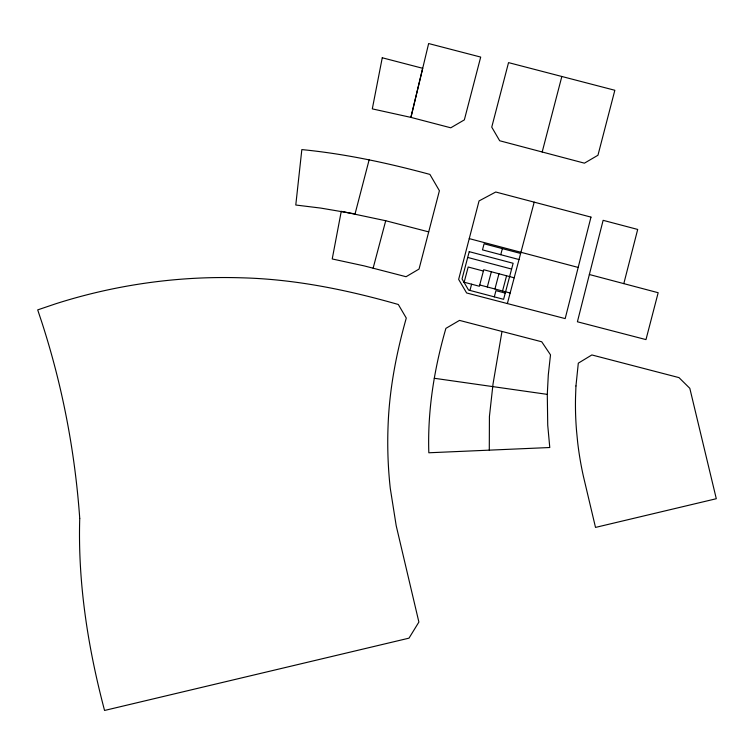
<?xml version="1.0" encoding="UTF-8"?>
<svg xmlns="http://www.w3.org/2000/svg" width="754" height="754" viewBox="0 0 754 754"><rect width="100%" height="100%" fill="white"/><g stroke="black" fill="none" stroke-linecap="round" stroke-linejoin="round"><path stroke-width="1.13" d="M547.291 394.37L547.734 425.199L549.779 447.518L428.828 452.777C427.433 410.694 434.219 368.715 445.897 328.367L459.506 320.393L541.721 341.779L550.505 354.851L548.299 374.87L547.291 394.37L434.247 378.272M501.985 331.449L493.041 383.88L489.421 416.5L489.289 450.138M589.364 274.513L577.404 321.779L645.98 339.602L658.167 292.722L589.364 274.513L603.125 220.328L637.696 229.442L623.812 283.627M369.13 159.867L355.049 213.929L320.695 208.076L295.785 205.022L301.836 149.594C345.2 153.816 387.895 163.043 429.903 174.41L439.412 190.724L419.036 269.065L406.067 276.718L364.182 265.889L332.222 258.961L341.26 211.318L385.718 220.733L373.126 268.188M542.192 151.988L561.843 76.484L614.84 90.273L597.96 155.239L584.425 163.166L499.685 140.753L491.749 127.143L508.535 62.62L561.843 76.484M464.153 282.232L468.177 267.01L483.399 271.035M469.959 290.422L471.599 284.201M487.32 286.982L491.344 271.76M500.75 254.701L502.362 248.613M494.935 288.989L498.959 273.768M494.313 296.859L495.953 290.639L505.246 293.099M502.541 291.006L506.565 275.785M507.367 303.551L534.2 202.157M385.096 220.573L428.706 231.883M469.261 238.622L578.186 267.434M520.628 253.448L484.096 243.787L482.485 249.876L519.016 259.536M467.706 257.444L511.608 269.055M514.181 277.802L483.738 269.743L479.374 286.256L463.927 282.166M479.714 284.965L510.156 293.023M79.736 518.432C77.785 583.294 88.02 647.893 104.552 710.457L408.998 638.157L418.885 622.069L396.208 525.745L390.289 488.422A418.904 418.904 0 0 1 388.084 425.576C389.384 389.111 396.387 353.117 406.283 318.065L398.319 304.493C347.358 289.913 294.984 279.15 241.846 277.821A565.82 565.82 0 0 0 204.089 277.887C163.175 279.376 122.44 285.427 82.855 295.87A528.846 528.846 0 0 0 55.645 303.805L37.7 309.885L41.922 322.571A818.363 818.363 0 0 1 58.265 380.289C69.311 425.624 76.427 471.891 79.736 518.432M575.952 385.963L575.538 397.292A313.598 313.598 0 0 0 576.584 431.269L577.687 442.541A335.766 335.766 0 0 0 583.351 476.085L595.509 527.414L716.3 498.724L689.816 388.319L678.986 377.613L591.852 354.946L578.309 363.164L575.952 385.963M382.259 57.775L372.306 108.878L410.911 117.388L450.779 127.803L464.351 119.877L480.694 57.078L428.64 43.544L410.911 117.388L422.692 68.294L382.259 57.775M590.976 217.114L565.18 318.603L466.622 292.967L458.649 279.395L479.054 200.922L495.746 192.016L590.976 217.114M469.233 251.666L462.032 278.933L468.554 290.054L503.597 299.319L513.135 263.278L469.233 251.666"/></g></svg>
